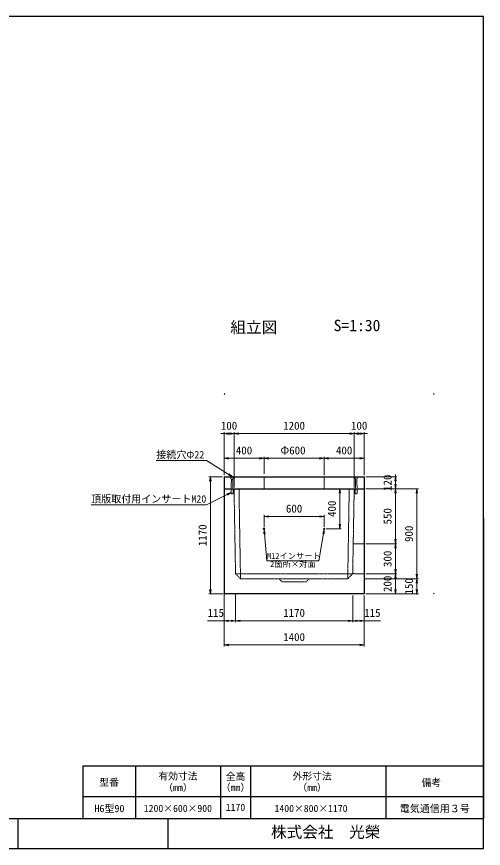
# Model space of a CAD drawing. Units: millimetres, scale not verified. Extents: x -200 to 200, y -138 to 139.
# Drawn here: x 45 to 200.4, y -138.2 to 138.8 of the extents above; entities that cross this region are included whole.
import ezdxf
from ezdxf.enums import TextEntityAlignment as Align

# ---------------------------------------------------------------- set-up
doc = ezdxf.new("R2010")
doc.units = ezdxf.units.MM
doc.linetypes.add('USER2', pattern=[4.7625, 3.175, -1.5875])
doc.layers.add('0-0', color=7, linetype='Continuous')
for name, color, linetype, lineweight in [('0-1_dims', 2, 'Continuous', 13), ('0-2_pen3実線', 7, 'Continuous', 25), ('0-3_pen4実線', 6, 'Continuous', 25), ('0-5_pen2破線', 3, 'USER2', 18)]:
    doc.layers.add(name, color=color, linetype=linetype, lineweight=lineweight)
doc.styles.add('ＭＳ ゴシック', font='')
doc.styles.get('ＭＳ ゴシック').set_extended_font_data('MS Gothic')

# ---------------------------------------------------------------- blocks, each defined once
blk = doc.blocks.new('部分図 1')
at = {"layer": '0-1_dims', "color": 7}
for p, q in [((9710, 4835.93), (9717.07, 4843)), ((11810, 4835.93), (11802.93, 4843)), ((10710, 3487), (10658.5, 3174)), ((9710, 2850.07), (9717.07, 2843)), ((11810, 2850.07), (11802.93, 2843))]:
    blk.add_line(p, q, dxfattribs=at)
at = {"layer": '0-1_dims'}
for p, q in [((9710, 4444), (9678.19, 4444)), ((9710, 4028), (9710, 4459)), ((9710, 4444), (9810.01, 4444)), ((9810.01, 3907.13), (9810.01, 4459)), ((9810.01, 3907.13), (9810.01, 4459)), ((9810.01, 4444), (11009.99, 4444)), ((9810.01, 4444), (9841.83, 4444)), ((11009.99, 4444), (10978.17, 4444)), ((11009.99, 3907.13), (11009.99, 4459)), ((11009.99, 3907.13), (11009.99, 4459)), ((11009.99, 4444), (11110, 4444)), ((11110, 4028), (11110, 4459)), ((11110, 4444), (11141.81, 4444)), ((9710, 4028), (9710, 4212)), ((9710, 4197), (10110, 4197)), ((10110, 4043), (10110, 4212)), ((10110, 4043), (10110, 4212)), ((10110, 4197), (10710, 4197)), ((10710, 4028), (10710, 4212)), ((10710, 4028), (10710, 4212)), ((10710, 4197), (11110, 4197)), ((11110, 4043), (11110, 4212)), ((9695, 4013), (9559, 4013)), ((9574, 4013), (9574, 2843)), ((11125, 4013), (11437, 4013)), ((11422, 4013), (11422, 4034.82)), ((11422, 4013), (11422, 3893)), ((10731, 3893), (10881, 3893)), ((10866, 3493), (10866, 3893)), ((11125, 3893), (11437, 3893)), ((11125, 3893), (11437, 3893)), ((11140, 3893), (11651, 3893)), ((11422, 3893), (11422, 3871.18)), ((11422, 3893), (11422, 3343)), ((11636, 3893), (11636, 2993)), ((10110, 3508), (10110, 3631)), ((10110, 3616), (10709.94, 3616)), ((10709.94, 3514), (10709.94, 3631)), ((10731, 3493), (10881, 3493)), ((11125, 3343), (11437, 3343)), ((11125, 3343), (11437, 3343)), ((11422, 3343), (11422, 3043)), ((11111.75, 2993), (11651, 2993)), ((11125, 3043), (11437, 3043)), ((11125, 3043), (11437, 3043)), ((11125, 2993), (11651, 2993)), ((11422, 3043), (11422, 2843)), ((11636, 2993), (11636, 2999.82)), ((11636, 2993), (11636, 2843)), ((9702.07, 2843), (9559, 2843)), ((9710, 2835.07), (9710, 2559)), ((9825, 2835.07), (9825, 2559)), ((10995, 2828), (10995, 2559)), ((10995, 2828), (10995, 2559)), ((11110, 2828), (11110, 2559)), ((11125, 2843), (11437, 2843)), ((11140, 2843), (11651, 2843)), ((11636, 2843), (11636, 2836.18)), ((9710, 2820.07), (9710, 2317)), ((9825, 2813), (9825, 2559)), ((11110, 2813), (11110, 2317)), ((9710, 2574), (9546.36, 2574)), ((9710, 2574), (9825, 2574)), ((9825, 2574), (10995, 2574)), ((9710, 2332), (11110, 2332))]:
    blk.add_line(p, q, dxfattribs=at)
for points in [[(9755, 4451.5), (9710, 4444), (9755, 4436.5)], [(9765.01, 4436.5), (9810.01, 4444), (9765.01, 4451.5)], [(9855.01, 4451.5), (9810.01, 4444), (9855.01, 4436.5)], [(10964.99, 4436.5), (11009.99, 4444), (10964.99, 4451.5)], [(11054.99, 4451.5), (11009.99, 4444), (11054.99, 4436.5)], [(11065, 4436.5), (11110, 4444), (11065, 4451.5)], [(9755, 4204.5), (9710, 4197), (9755, 4189.5)], [(10065, 4189.5), (10110, 4197), (10065, 4204.5)], [(10155, 4204.5), (10110, 4197), (10155, 4189.5)], [(10665, 4189.5), (10710, 4197), (10665, 4204.5)], [(10755, 4204.5), (10710, 4197), (10755, 4189.5)], [(11065, 4189.5), (11110, 4197), (11065, 4204.5)], [(9581.5, 3968), (9574, 4013), (9566.5, 3968)], [(11429.5, 3968), (11422, 4013), (11414.5, 3968)], [(11414.5, 3938), (11422, 3893), (11429.5, 3938)], [(10873.5, 3848), (10866, 3893), (10858.5, 3848)], [(11429.5, 3848), (11422, 3893), (11414.5, 3848)], [(11643.5, 3848), (11636, 3893), (11628.5, 3848)], [(10155, 3623.5), (10110, 3616), (10155, 3608.5)], [(10664.94, 3608.5), (10709.94, 3616), (10664.94, 3623.5)], [(10858.5, 3538), (10866, 3493), (10873.5, 3538)], [(11414.5, 3388), (11422, 3343), (11429.5, 3388)], [(11429.5, 3298), (11422, 3343), (11414.5, 3298)], [(11414.5, 3088), (11422, 3043), (11429.5, 3088)], [(11429.5, 2998), (11422, 3043), (11414.5, 2998)], [(11628.5, 3038), (11636, 2993), (11643.5, 3038)], [(11643.5, 2948), (11636, 2993), (11628.5, 2948)], [(9566.5, 2888), (9574, 2843), (9581.5, 2888)], [(11414.5, 2888), (11422, 2843), (11429.5, 2888)], [(11628.5, 2888), (11636, 2843), (11643.5, 2888)], [(9755, 2581.5), (9710, 2574), (9755, 2566.5)], [(9780, 2566.5), (9825, 2574), (9780, 2581.5)], [(9870, 2581.5), (9825, 2574), (9870, 2566.5)], [(10950, 2566.5), (10995, 2574), (10950, 2581.5)], [(11040, 2581.5), (10995, 2574), (11040, 2566.5)], [(11065, 2566.5), (11110, 2574), (11065, 2581.5)], [(10995, 2574), (11110, 2574), (11273.64, 2574)], [(9755, 2339.5), (9710, 2332), (9755, 2324.5)], [(11065, 2324.5), (11110, 2332), (11065, 2339.5)]]:
    blk.add_lwpolyline(points, dxfattribs=at)
at = {"layer": '0-1_dims', "color": 7}
for points in [[(9795.4, 4013), (9534, 4174), (9033.5, 4174)], [(9753.15, 4030.21), (9795.4, 4013), (9761.02, 4042.99)], [(9780, 3855.5), (9534, 3732), (8383.5, 3732)], [(9743.15, 3828.61), (9780, 3855.5), (9736.42, 3842.01)], [(10121.48, 3442.85), (10110, 3487), (10106.54, 3441.51)], [(10110, 3487), (10138, 3174), (10658.5, 3174)], [(10710.09, 3441.38), (10710, 3487), (10695.29, 3443.81)]]:
    blk.add_lwpolyline(points, dxfattribs=at)
at = {"layer": '0-2_pen3実線'}
for p, q in [((9710, 4013), (11110, 4013)), ((9710, 4013), (9710, 3893)), ((11110, 4013), (11110, 3893)), ((9710, 3893), (11110, 3893)), ((9710, 3893), (9710, 2843)), ((9710, 3893), (11110, 3893)), ((11110, 3893), (11110, 2843)), ((11110, 2843), (9710, 2843)), ((8825, 1125), (8825, 600)), ((9675, 1125), (9675, 600)), ((9975, 1125), (9975, 600)), ((11325, 1125), (11325, 600)), ((8300, 819), (12300, 819)), ((7650, 600), (7650, 300))]:
    blk.add_line(p, q, dxfattribs=at)
for centre in [(10110, 3493), (10710, 3493)]:
    blk.add_circle(centre, 6, dxfattribs=at)
at = {"layer": '0-3_pen4実線'}
for p, q in [((12300, 3594.97), (12300, 2094.97)), ((12300, 2100), (12300, 600)), ((8300, 1125), (12300, 1125)), ((8300, 1125), (8300, 600)), ((300, 600), (12300, 600)), ((9150, 600), (9150, 300))]:
    blk.add_line(p, q, dxfattribs=at)
blk.add_lwpolyline([(300, 300), (12300, 300), (12300, 8610), (300, 8610)], close=True, dxfattribs=at)
at = {"layer": '0-5_pen2破線'}
for p, q in [((9779, 4013), (9779, 3993)), ((9779, 3993), (9784, 3993)), ((9784, 3993), (9781, 3893)), ((9801, 3993), (9796, 3993)), ((9796, 3993), (9799, 3893)), ((9801, 4013), (9801, 3993)), ((10110, 4013), (10110, 3893)), ((10710, 4013), (10710, 3893)), ((11019, 4013), (11019, 3993)), ((11041, 3993), (11036, 3993)), ((11036, 3993), (11039, 3893)), ((11041, 4013), (11041, 3993)), ((9780, 3893), (9780, 3843)), ((9780, 3843), (9800, 3843)), ((9800, 3893), (9800, 3843)), ((9825, 3043), (9810, 3893)), ((9874.58, 2993), (9859.59, 3892.75)), ((10945.42, 2993), (10960.41, 3892.75)), ((10995, 3043), (11010, 3893)), ((11040, 3893), (11040, 3843)), ((11110, 3343), (10995.87, 3343)), ((9825, 3043), (9874.58, 2993)), ((9825, 3043), (10995, 3043)), ((10410, 2993), (9874.58, 2993)), ((10260, 2993), (10290, 2963)), ((10945.42, 2993), (10410, 2993)), ((10560, 2993), (10530, 2963)), ((10995, 3043), (10945.42, 2993)), ((11110, 3043), (10995.87, 3044.9)), ((10290, 2963), (10410, 2963)), ((10410, 2963), (10530, 2963))]:
    blk.add_line(p, q, dxfattribs=at)
for points in [[(11019, 3993), (11024, 3993), (11021, 3893)], [(11020, 3893), (11020, 3843), (11040, 3843)]]:
    blk.add_lwpolyline(points, dxfattribs=at)
at = {"layer": '0-1_dims', "color": 7, "style": 'ＭＳ ゴシック'}
for s, height, p in [('100', 79.98, (9678.19, 4459)), ('1200', 79.98, (10300.91, 4459)), ('100', 79.98, (10978.17, 4459)), ('接続穴Φ22', 73.31, (9033.5, 4174.5)), ('400', 79.98, (9828.18, 4212)), ('Φ600', 79.98, (10273.64, 4212)), ('400', 79.98, (10828.18, 4212)), ('頂版取付用インサートM20', 73.31, (8383.5, 3732.5)), ('600', 79.98, (10328.15, 3631)), ('M12インサート', 58.65, (10138.5, 3174.5)), ('2箇所×対面', 58.65, (10170, 3094)), ('115', 79.98, (9546.36, 2589)), ('1170', 79.98, (10300.91, 2589)), ('115', 79.98, (11110, 2589)), ('1400', 79.98, (10300.91, 2347)), ('H6型90', 73.31, (8416, 639.75)), ('電気通信用３号', 73.31, (11465, 638.75))]:
    blk.add_text(s, height=height, dxfattribs=at).set_placement(p, align=Align.BOTTOM_LEFT)
for s, p in [('120', (11407, 3871.18)), ('400', (10851, 3611.18)), ('550', (11407, 3536.18)), ('1170', (9559, 3318.91)), ('900', (11621, 3361.18)), ('300', (11407, 3111.18)), ('200', (11407, 2861.18)), ('150', (11621, 2836.18))]:
    blk.add_text(s, height=79.98, rotation=90, dxfattribs=at).set_placement(p, align=Align.BOTTOM_LEFT)
at = {"layer": '0-2_pen3実線', "style": 'ＭＳ ゴシック'}
for s, height, p in [('組立図', 114.4, (9773.96, 5415.02)), ('S=1:30', 114.4, (10804.65, 5433.02)), ('型番', 71.47, (8465.02, 903)), ('有効寸法', 71.47, (9055.03, 965.26)), ('全高', 71.47, (9727.52, 961.26)), ('外形寸法', 71.47, (10395.03, 965.26)), ('備考', 71.45, (11682.54, 900)), ('（mm）', 71.49, (9103.73, 850.24)), ('（mm）', 71.49, (9678.73, 850.24)), ('（mm）', 71.49, (10442.73, 850.24)), ('1200×600×900', 71.48, (8908.76, 642.25)), ('1170', 71.47, (9727.51, 653.26)), ('1400×800×1170', 71.48, (10214.38, 641.25)), ('株式会社\u3000光榮', 114.4, (10179.07, 372.01))]:
    blk.add_text(s, height=height, dxfattribs=at).set_placement(p, align=Align.BOTTOM_LEFT)

msp = doc.modelspace()

# ---------------------------------------------------------------- block references
at = {"layer": '0-0', "xscale": 0.03333333, "yscale": 0.03333333}
msp.add_blockref('部分図 1', (-209.6, -148.2), dxfattribs=at)

doc.saveas('drawing.dxf')
